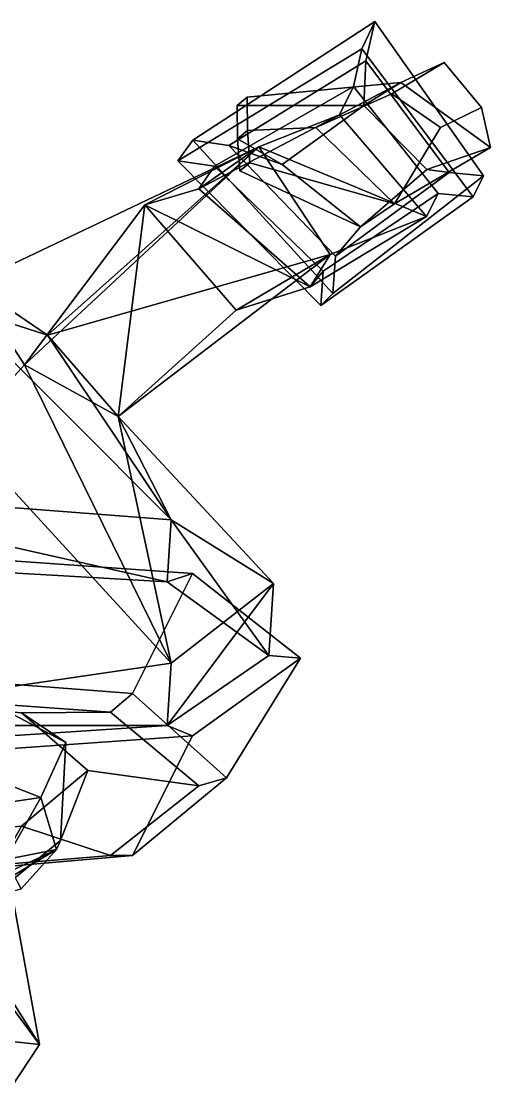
# Model space of a CAD drawing. Extents: x -216 to 241, y -153 to 248.
# Drawn here: x 87.6 to 241, y -150.7 to 198.5 of the extents above; entities that cross this region are included whole.
import ezdxf

# ---------------------------------------------------------------- set-up
doc = ezdxf.new("R2010")
doc.units = 0

msp = doc.modelspace()

# ---------------------------------------------------------------- linework, layer by layer
for points in [[(138.748749, 152.924072, 131.868347), (143.671631, 159.6297, 163.931747), (203.09491, 198.512177, 147.122696), (198.93721, 189.578552, 116.26223)], [(143.671631, 159.6297, 163.931747), (155.431168, 157.911163, 162.808746), (200.253082, 185.581909, 150.288803), (203.09491, 198.512177, 147.122696)], [(238.690598, 148.064209, 154.354523), (235.320175, 141.169617, 122.134651), (198.93721, 189.578552, 116.26223), (203.09491, 198.512177, 147.122696)], [(238.690598, 148.064209, 154.354523), (203.09491, 198.512177, 147.122696), (200.253082, 185.581909, 150.288803), (227.415237, 149.149414, 155.553284)], [(138.748749, 152.924072, 131.868347), (198.93721, 189.578552, 116.26223), (196.144775, 177.247131, 119.29216), (150.710922, 151.136597, 130.734558)], [(235.320175, 141.169617, 122.134651), (223.871094, 142.231689, 123.360542), (196.144775, 177.247131, 119.29216), (198.93721, 189.578552, 116.26223)], [(172.901321, 151.734863, 153.775299), (199.49913, 171.038025, 141.047729), (200.253082, 185.581909, 150.288803), (155.431168, 157.911163, 162.808746)], [(220.126312, 150.063446, 141.48027), (227.415237, 149.149414, 155.553284), (200.253082, 185.581909, 150.288803), (199.49913, 171.038025, 141.047729)], [(208.653, 174.785492, 246.482422), (225.786606, 185.012573, 238.473816), (211.618179, 178.527435, 171.183487), (183.876694, 163.815063, 198.872009)], [(224.560699, 163.794586, 245.908493), (237.966385, 170.343811, 227.889191), (225.786606, 185.012573, 238.473816), (208.653, 174.785492, 246.482422)], [(237.966385, 170.343811, 227.889191), (241.006424, 157.25415, 169.382919), (211.618179, 178.527435, 171.183487), (225.786606, 185.012573, 238.473816)], [(161.451416, 173.689056, 202.334961), (211.618179, 178.527435, 171.183487), (199.49913, 171.038025, 141.047729), (158.134689, 171.048309, 190.108429)], [(161.489044, 162.790741, 205.577652), (183.876694, 163.815063, 198.872009), (211.618179, 178.527435, 171.183487), (161.451416, 173.689056, 202.334961)], [(241.006424, 157.25415, 169.382919), (220.126312, 150.063446, 141.48027), (199.49913, 171.038025, 141.047729), (211.618179, 178.527435, 171.183487)], [(191.55455, 167.934448, 84.659081), (145.56308, 143.748291, 95.75499), (150.710922, 151.136597, 130.734558), (196.144775, 177.247131, 119.29216)], [(224.560699, 163.794586, 245.908493), (208.653, 174.785492, 246.482422), (183.876694, 163.815063, 198.872009), (209.55867, 138.862305, 183.36174)], [(223.871094, 142.231689, 123.360542), (220.005905, 134.687286, 88.251694), (191.55455, 167.934448, 84.659081), (196.144775, 177.247131, 119.29216)], [(161.489044, 162.790741, 205.577652), (161.451416, 173.689056, 202.334961), (158.134689, 171.048309, 190.108429), (158.287903, 160.141907, 193.3022)], [(145.56308, 143.748291, 95.75499), (191.55455, 167.934448, 84.659081), (165.194962, 157.528717, 39.895679)], [(158.287903, 160.141907, 193.3022), (158.134689, 171.048309, 190.108429), (199.49913, 171.038025, 141.047729), (172.901321, 151.734863, 153.775299)], [(220.005905, 134.687286, 88.251694), (165.194962, 157.528717, 39.895679), (191.55455, 167.934448, 84.659081)], [(224.560699, 163.794586, 245.908493), (209.55867, 138.862305, 183.36174), (241.006424, 157.25415, 169.382919), (237.966385, 170.343811, 227.889191)], [(162.277405, 152.251648, 208.568832), (161.489044, 162.790741, 205.577652), (158.287903, 160.141907, 193.3022), (158.961578, 149.602417, 196.301987)], [(162.277405, 152.251648, 208.568832), (209.55867, 138.862305, 183.36174), (183.876694, 163.815063, 198.872009), (161.489044, 162.790741, 205.577652)], [(88.60392, 86.23468, 38.39061), (165.194962, 157.528717, 39.895679), (71.2939, 112.832642, -16.602907)], [(96.141495, 95.960892, -41.664177), (71.2939, 112.832642, -16.602907), (165.194962, 157.528717, 39.895679)], [(88.60392, 86.23468, 38.39061), (127.928986, 138.582672, 70.789452), (165.194962, 157.528717, 39.895679)], [(96.141495, 95.960892, -41.664177), (165.194962, 157.528717, 39.895679), (188.528992, 122.338104, 32.215355)], [(145.56308, 143.748291, 95.75499), (165.194962, 157.528717, 39.895679), (127.928986, 138.582672, 70.789452)], [(185.513672, 105.609344, 136.182892), (189.437134, 109.557007, 169.897537), (143.671631, 159.6297, 163.931747), (138.748749, 152.924072, 131.868347)], [(189.437134, 109.557007, 169.897537), (190.295029, 121.708405, 167.15274), (155.431168, 157.911163, 162.808746), (143.671631, 159.6297, 163.931747)], [(198.507629, 131.310852, 152.845947), (172.901321, 151.734863, 153.775299), (155.431168, 157.911163, 162.808746), (190.295029, 121.708405, 167.15274)], [(158.961578, 149.602417, 196.301987), (158.287903, 160.141907, 193.3022), (172.901321, 151.734863, 153.775299), (198.507629, 131.310852, 152.845947)], [(220.005905, 134.687286, 88.251694), (188.528992, 122.338104, 32.215355), (165.194962, 157.528717, 39.895679)], [(209.55867, 138.862305, 183.36174), (198.507629, 131.310852, 152.845947), (220.126312, 150.063446, 141.48027), (241.006424, 157.25415, 169.382919)], [(185.513672, 105.609344, 136.182892), (138.748749, 152.924072, 131.868347), (150.710922, 151.136597, 130.734558), (186.293579, 116.861206, 133.643127)], [(145.56308, 143.748291, 95.75499), (182.044922, 111.714508, 98.062973), (186.293579, 116.861206, 133.643127), (150.710922, 151.136597, 130.734558)], [(162.277405, 152.251648, 208.568832), (158.961578, 149.602417, 196.301987), (198.507629, 131.310852, 152.845947), (209.55867, 138.862305, 183.36174)], [(185.513672, 105.609344, 136.182892), (235.320175, 141.169617, 122.134651), (238.690598, 148.064209, 154.354523), (189.437134, 109.557007, 169.897537)], [(189.437134, 109.557007, 169.897537), (238.690598, 148.064209, 154.354523), (227.415237, 149.149414, 155.553284), (190.295029, 121.708405, 167.15274)], [(198.507629, 131.310852, 152.845947), (190.295029, 121.708405, 167.15274), (227.415237, 149.149414, 155.553284), (220.126312, 150.063446, 141.48027)], [(182.044922, 111.714508, 98.062973), (145.56308, 143.748291, 95.75499), (127.928986, 138.582672, 70.789452)], [(182.044922, 111.714508, 98.062973), (220.005905, 134.687286, 88.251694), (223.871094, 142.231689, 123.360542), (186.293579, 116.861206, 133.643127)], [(185.513672, 105.609344, 136.182892), (186.293579, 116.861206, 133.643127), (223.871094, 142.231689, 123.360542), (235.320175, 141.169617, 122.134651)], [(119.190147, 69.335571, 4.878599), (127.928986, 138.582672, 70.789452), (88.60392, 86.23468, 38.39061)], [(157.806244, 104.096222, 58.334812), (127.928986, 138.582672, 70.789452), (119.190147, 69.335571, 4.878599)], [(182.044922, 111.714508, 98.062973), (127.928986, 138.582672, 70.789452), (157.806244, 104.096222, 58.334812)], [(182.044922, 111.714508, 98.062973), (188.528992, 122.338104, 32.215355), (220.005905, 134.687286, 88.251694)], [(119.190147, 69.335571, 4.878599), (96.141495, 95.960892, -41.664177), (188.528992, 122.338104, 32.215355)], [(157.806244, 104.096222, 58.334812), (119.190147, 69.335571, 4.878599), (188.528992, 122.338104, 32.215355)], [(182.044922, 111.714508, 98.062973), (157.806244, 104.096222, 58.334812), (188.528992, 122.338104, 32.215355)], [(96.141495, 95.960892, -41.664177), (66.8759, 105.274628, -60.858238), (71.2939, 112.832642, -16.602907)], [(88.60392, 86.23468, 38.39061), (71.2939, 112.832642, -16.602907), (67.856644, 63.591476, 50.032574)], [(136.519516, 35.533646, -74.171188), (-2.483209, 46.20575, -113.864861), (66.8759, 105.274628, -60.858238)], [(136.519516, 35.533646, -74.171188), (66.8759, 105.274628, -60.858238), (96.141495, 95.960892, -41.664177)], [(136.519516, 35.533646, -74.171188), (96.141495, 95.960892, -41.664177), (119.190147, 69.335571, 4.878599)], [(136.519516, -11.265091, 103.555336), (88.60392, 86.23468, 38.39061), (67.856644, 63.591476, 50.032574)], [(136.519516, -11.265091, 103.555336), (119.190147, 69.335571, 4.878599), (88.60392, 86.23468, 38.39061)], [(136.519516, -11.265091, 103.555336), (170.027206, 14.747696, 4.767148), (119.190147, 69.335571, 4.878599)], [(170.027206, 14.747696, 4.767148), (136.519516, 35.533646, -74.171188), (119.190147, 69.335571, 4.878599)], [(-2.483202, -31.69136, 143.281845), (136.519516, -11.265091, 103.555336), (67.856644, 63.591476, 50.032574)], [(135.27948, 15.265457, -76.979576), (-2.374479, 23.276489, -111.322395), (-2.483209, 46.20575, -113.864861)], [(135.27948, 15.265457, -76.979576), (-2.483209, 46.20575, -113.864861), (136.519516, 35.533646, -74.171188)], [(168.498322, -8.820465, 14.490994), (135.27948, 15.265457, -76.979576), (136.519516, 35.533646, -74.171188)], [(168.498322, -8.820465, 14.490994), (136.519516, 35.533646, -74.171188), (170.027206, 14.747696, 4.767148)], [(123.904526, -21.195618, -74.767296), (-2.483217, -11.527481, -113.756256), (-2.481551, 28.291733, -129.352905), (143.588806, 17.956879, -90.101768)], [(143.588806, 17.956879, -90.101768), (-2.481551, 28.291733, -129.352905), (-2.374479, 23.276489, -111.322395), (135.27948, 15.265457, -76.979576)], [(154.596832, -48.824699, 30.159067), (123.904526, -21.195618, -74.767296), (143.588806, 17.956879, -90.101768), (178.884964, -9.672211, 14.824594)], [(143.588806, 17.956879, -90.101768), (135.27948, 15.265457, -76.979576), (168.498322, -8.820465, 14.490994), (178.884964, -9.672211, 14.824594)], [(135.279495, -31.638702, 101.147308), (170.027206, 14.747696, 4.767148), (136.519516, -11.265091, 103.555336)], [(135.279495, -31.638702, 101.147308), (168.498322, -8.820465, 14.490994), (170.027206, 14.747696, 4.767148)], [(143.588806, -35.04483, 111.181595), (123.904533, -74.197319, 126.516075), (154.596832, -48.824699, 30.159067), (178.884964, -9.672211, 14.824594)], [(178.884964, -9.672211, 14.824594), (168.498322, -8.820465, 14.490994), (135.279495, -31.638702, 101.147308), (143.588806, -35.04483, 111.181595)], [(123.904526, -21.195618, -74.767296), (116.679024, -27.322464, -60.299576), (-2.483216, -18.866074, -94.764107), (-2.483217, -11.527481, -113.756256)], [(87.640388, -27.502716, -42.691891), (102.134308, -37.215714, -11.730216), (55.96735, -12.740585, -43.078556), (-2.483215, -20.284058, -72.306999)], [(135.279495, -31.638702, 101.147308), (136.519516, -11.265091, 103.555336), (-2.483202, -31.69136, 143.281845)], [(93.916664, -55.227005, -2.915613), (44.702099, -35.952194, -25.118431), (55.96735, -12.740585, -43.078556), (102.134308, -37.215714, -11.730216)], [(116.679024, -27.322464, -60.299576), (87.640388, -27.502716, -42.691891), (-2.483215, -20.284058, -72.306999), (-2.483216, -18.866074, -94.764107)], [(154.596832, -48.824699, 30.159067), (145.564972, -51.408386, 31.170994), (116.679024, -27.322464, -60.299576), (123.904526, -21.195618, -74.767296)], [(145.564972, -51.408386, 31.170994), (109.266663, -46.439774, 29.224985), (87.640388, -27.502716, -42.691891), (116.679024, -27.322464, -60.299576)], [(109.266663, -46.439774, 29.224985), (100.337868, -69.265404, 27.379168), (102.134308, -37.215714, -11.730216), (87.640388, -27.502716, -42.691891)], [(-2.483203, -45.348465, 150.419434), (143.588806, -35.04483, 111.181595), (135.279495, -31.638702, 101.147308), (-2.483204, -40.745819, 135.866699)], [(135.279495, -31.638702, 101.147308), (-2.483202, -31.69136, 143.281845), (-2.483204, -40.745819, 135.866699)], [(-2.483207, -85.199844, 166.027634), (123.904533, -74.197319, 126.516075), (143.588806, -35.04483, 111.181595), (-2.483203, -45.348465, 150.419434)], [(39.687546, -63.168854, -28.555412), (44.702099, -35.952194, -25.118431), (93.916664, -55.227005, -2.915613)], [(99.063492, -72.196098, 15.993211), (93.916664, -55.227005, -2.915613), (102.134308, -37.215714, -11.730216), (100.337868, -69.265404, 27.379168)], [(87.640396, -64.565529, 98.060745), (71.937241, -92.450623, 62.476151), (100.337868, -69.265404, 27.379168), (109.266663, -46.439774, 29.224985)], [(116.679024, -74.226631, 117.827309), (87.640396, -64.565529, 98.060745), (109.266663, -46.439774, 29.224985), (145.564972, -51.408386, 31.170994)], [(123.904533, -74.197319, 126.516075), (116.679024, -74.226631, 117.827309), (145.564972, -51.408386, 31.170994), (154.596832, -48.824699, 30.159067)], [(82.508957, -75.450073, -7.638542), (39.687546, -63.168854, -28.555412), (93.916664, -55.227005, -2.915613)], [(82.508957, -75.450073, -7.638542), (93.916664, -55.227005, -2.915613), (99.063492, -72.196098, 15.993211)], [(-2.483208, -72.63179, 126.492805), (9.510323, -97.717369, 71.085083), (71.937241, -92.450623, 62.476151), (87.640396, -64.565529, 98.060745)], [(-2.483207, -84.062859, 152.83226), (-2.483208, -72.63179, 126.492805), (87.640396, -64.565529, 98.060745), (116.679024, -74.226631, 117.827309)], [(2.932309, -126.159157, -31.986113), (39.687546, -63.168854, -28.555412), (93.520767, -136.006134, -8.792943)], [(93.520767, -136.006134, -8.792943), (39.687546, -63.168854, -28.555412), (82.508957, -75.450073, -7.638542)], [(77.685738, -82.228271, 26.764076), (99.063492, -72.196098, 15.993211), (100.337868, -69.265404, 27.379168), (71.937241, -92.450623, 62.476151)], [(69.591133, -89.946152, 22.653791), (99.063492, -72.196098, 15.993211), (77.685738, -82.228271, 26.764076)], [(69.591133, -89.946152, 22.653791), (87.527191, -85.048195, 11.220326), (99.063492, -72.196098, 15.993211)], [(87.527191, -85.048195, 11.220326), (82.508957, -75.450073, -7.638542), (99.063492, -72.196098, 15.993211)], [(-2.483207, -85.199844, 166.027634), (-2.483207, -84.062859, 152.83226), (116.679024, -74.226631, 117.827309), (123.904533, -74.197319, 126.516075)], [(93.520767, -136.006134, -8.792943), (82.508957, -75.450073, -7.638542), (81.668785, -116.990021, 7.681084)], [(93.520767, -136.006134, -8.792943), (81.668785, -116.990021, 7.681084), (74.813721, -127.827744, 43.725594), (83.794151, -150.723206, 36.317848)], [(93.520767, -136.006134, -8.792943), (83.794151, -150.723206, 36.317848), (16.610764, -150.61731, 32.613968), (2.932309, -126.159157, -31.986113)]]:
    msp.add_3dface(points)

doc.saveas('drawing.dxf')
